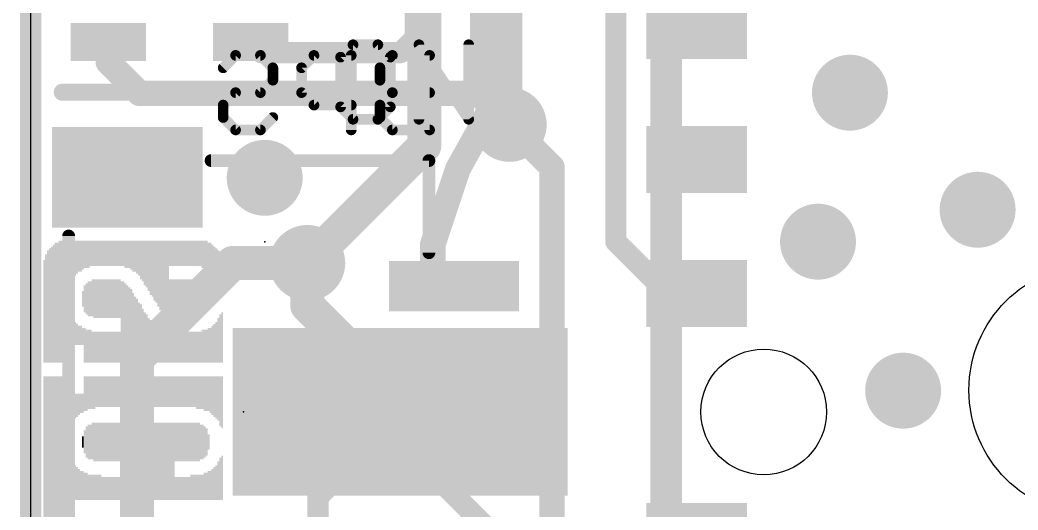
# Model space of a CAD drawing. Extents: x -0.1 to 34.1, y -8.2 to 25.5.
# Drawn here: x -0.13 to 11.79, y 11.53 to 17.38 of the extents above; entities that cross this region are included whole.
import ezdxf

# ---------------------------------------------------------------- set-up
doc = ezdxf.new("R2010")
doc.units = 0
for name, color, linetype in [('1', 12, 'CONTINUOUS'), ('16', 5, 'CONTINUOUS'), ('18', 110, 'CONTINUOUS'), ('20', 53, 'CONTINUOUS'), ('21', 40, 'CONTINUOUS'), ('22', 6, 'CONTINUOUS'), ('23', 40, 'CONTINUOUS'), ('24', 6, 'CONTINUOUS')]:
    doc.layers.add(name, color=color, linetype=linetype)

# ---------------------------------------------------------------- blocks, each defined once
blk = doc.blocks.new('RECT')
blk.add_solid([(-0.5, -0.5), (0.5, -0.5), (-0.5, 0.5), (0.5, 0.5)])
blk = doc.blocks.new('ROUNDV')
at = {"const_width": 0.5}
blk.add_lwpolyline([(0, -0.25, 1), (0, 0.25, 1), (0, -0.25)], format="xyb", dxfattribs=at)

msp = doc.modelspace()

# ---------------------------------------------------------------- linework, layer by layer
at = {"layer": '1'}
for points, const_width in [([(0, 0), (0, 25.4)], 0.254), ([(4.5918, 17.1648), (4.5918, 20.6812)], 0.254), ([(6.985, 14.732), (6.985, 19.431)], 0.254), ([(7.95, 17.312), (7.95, 18.4306)], 0.254), ([(5.3975, 16.4465), (5.3975, 17.8555)], 0.3048), ([(4.415, 16.988), (4.5918, 17.1648)], 0.254), ([(0.928, 17.115), (0.928, 16.8751)], 0.3048), ([(2.628, 17.115), (2.755, 16.988)], 0.254), ([(4.415, 16.988), (2.755, 16.988)], 0.254), ([(1.3012, 16.5019), (0.928, 16.8751)], 0.3048), ([(1.3012, 16.5019), (5.3421, 16.5019)], 0.3048), ([(5.3421, 16.5019), (5.3975, 16.4465)], 0.3048), ([(5.715, 16.129), (5.3975, 16.4465)], 0.3048), ([(6.223, 15.621), (5.715, 16.129)], 0.3048), ([(6.223, 10.707), (6.223, 15.621)], 0.3048), ([(6.985, 14.732), (7.605, 14.112)], 0.254), ([(3.302, 13.97), (3.302, 14.478)], 0.4064), ([(7.605, 14.112), (7.95, 14.112)], 0.254), ([(4.072, 13.2), (3.302, 13.97)], 0.4064), ([(5.054, 13.2), (4.072, 13.2)], 0.4064), ([(3.945, 12.2), (3.429, 11.684)], 0.254), ([(5.054, 12.2), (3.945, 12.2)], 0.254), ([(3.429, 11.684), (3.429, 10.922)], 0.254)]:
    msp.add_lwpolyline(points, dxfattribs=dict(at, const_width=const_width))
for points, const_width in [([(4.6367, 17.1199, 1), (4.5469, 17.2097)], 0.127), ([(7.8865, 17.312, 1), (8.0135, 17.312)], 0.127), ([(1.0042, 17.115, 1), (0.8518, 17.115)], 0.1524), ([(2.6729, 17.1599, 1), (2.5831, 17.0701)], 0.127), ([(4.5283, 17.1648, 1), (4.6553, 17.1648)], 0.127), ([(2.755, 17.0515, 1), (2.755, 16.9245)], 0.127), ([(2.7101, 16.9431, 1), (2.7999, 17.0329)], 0.127), ([(4.3701, 17.0329, 1), (4.4599, 16.9431)], 0.127), ([(4.415, 16.9245, 1), (4.415, 17.0515)], 0.127), ([(0.9819, 16.929, 1), (0.8741, 16.8212)], 0.1524), ([(0.8518, 16.8751, 1), (1.0042, 16.8751)], 0.1524), ([(1.3012, 16.5781, 1), (1.3012, 16.4257)], 0.1524), ([(1.2473, 16.448, 1), (1.3551, 16.5558)], 0.1524), ([(5.396, 16.5558, 1), (5.2882, 16.448)], 0.1524), ([(5.4514, 16.5004, 1), (5.3436, 16.3926)], 0.1524), ([(5.3421, 16.4257, 1), (5.3421, 16.5781)], 0.1524), ([(5.3436, 16.3926, 1), (5.4514, 16.5004)], 0.1524), ([(5.3213, 16.4465, 1), (5.4737, 16.4465)], 0.1524), ([(5.7689, 16.1829, 1), (5.6611, 16.0751)], 0.1524), ([(5.6611, 16.0751, 1), (5.7689, 16.1829)], 0.1524), ([(6.2992, 15.621, 1), (6.1468, 15.621)], 0.1524), ([(6.1691, 15.5671, 1), (6.2769, 15.6749)], 0.1524), ([(7.0299, 14.7769, 1), (6.9401, 14.6871)], 0.127), ([(6.9215, 14.732, 1), (7.0485, 14.732)], 0.127), ([(3.4036, 14.478, 1), (3.2004, 14.478)], 0.2032), ([(7.605, 14.1755, 1), (7.605, 14.0485)], 0.127), ([(7.5601, 14.0671, 1), (7.6499, 14.1569)], 0.127), ([(7.95, 14.0485, 1), (7.95, 14.1755)], 0.127), ([(3.2004, 13.97, 1), (3.4036, 13.97)], 0.2032), ([(3.3738, 14.0418, 1), (3.2302, 13.8982)], 0.2032), ([(4.072, 13.3016, 1), (4.072, 13.0984)], 0.2032), ([(4.0002, 13.1282, 1), (4.1438, 13.2718)], 0.2032), ([(5.054, 13.0984, 1), (5.054, 13.3016)], 0.2032), ([(3.945, 12.2635, 1), (3.945, 12.1365)], 0.127), ([(3.9899, 12.1551, 1), (3.9001, 12.2449)], 0.127), ([(5.054, 12.1365, 1), (5.054, 12.2635)], 0.127), ([(3.4925, 11.684, 1), (3.3655, 11.684)], 0.127), ([(3.3841, 11.7289, 1), (3.4739, 11.6391)], 0.127)]:
    msp.add_lwpolyline(points, format="xyb", dxfattribs=dict(at, const_width=const_width))
at = {"layer": '16'}
for points, const_width in [([(0, 0), (0, 25.4)], 0.254), ([(4.699, 18.3354), (4.699, 15.875)], 0.4064), ([(5.715, 18.161), (5.715, 16.129)], 0.3048), ([(7.5232, 18.0038), (7.5232, 6.7124)], 0.254), ([(3.302, 14.478), (4.699, 15.875)], 0.4064), ([(2.413, 14.478), (1.27, 13.335)], 0.4064), ([(3.302, 14.478), (2.413, 14.478)], 0.4064), ([(1.27, 13.335), (1.27, 8.89)], 0.4064), ([(4.41, 12.7), (4.41, 12.354)], 0.254), ([(4.41, 12.354), (6.731, 10.033)], 0.254)]:
    msp.add_lwpolyline(points, dxfattribs=dict(at, const_width=const_width))
for points, const_width in [([(5.6388, 16.129, 1), (5.7912, 16.129)], 0.1524), ([(4.5974, 15.875, 1), (4.8006, 15.875)], 0.2032), ([(4.7708, 15.8032, 1), (4.6272, 15.9468)], 0.2032), ([(2.413, 14.5796, 1), (2.413, 14.3764)], 0.2032), ([(2.4848, 14.4062, 1), (2.3412, 14.5498)], 0.2032), ([(3.302, 14.3764, 1), (3.302, 14.5796)], 0.2032), ([(3.2302, 14.5498, 1), (3.3738, 14.4062)], 0.2032), ([(1.3716, 13.335, 1), (1.1684, 13.335)], 0.2032), ([(1.1982, 13.4068, 1), (1.3418, 13.2632)], 0.2032), ([(4.4735, 12.7, 1), (4.3465, 12.7)], 0.127), ([(4.4549, 12.3989, 1), (4.3651, 12.3091)], 0.127), ([(4.3465, 12.354, 1), (4.4735, 12.354)], 0.127)]:
    msp.add_lwpolyline(points, format="xyb", dxfattribs=dict(at, const_width=const_width))
at = {"layer": '20'}
msp.add_line((0, 22.86), (0, 2.54), dxfattribs=at)
for centre, radius in [((12.7, 12.962), 1.5), ((8.75, 12.7), 0.75)]:
    msp.add_circle(centre, radius, dxfattribs=at)
at = {"layer": '21'}
for points, const_width in [([(7.7, 8.462), (7.7, 18.462)], 0.1524), ([(3.8483, 17.0823), (3.7, 16.934)], 0.127), ([(4.1449, 17.0823), (3.8483, 17.0823)], 0.127), ([(4.2932, 16.934), (4.1449, 17.0823)], 0.127), ([(4.6355, 16.1925), (4.6355, 17.0823)], 0.127), ([(4.6355, 17.0823), (5.2287, 16.1925)], 0.127), ([(5.2287, 16.1925), (5.2287, 17.0823)], 0.127), ([(3.7, 16.934), (3.7, 16.3408)], 0.127), ([(4.2932, 16.3408), (4.2932, 16.934)], 0.127), ([(3.178, 16.515), (0.378, 16.515)], 0.2032), ([(3.7, 16.3408), (3.8483, 16.1925)], 0.127), ([(4.1449, 16.1925), (4.2932, 16.3408)], 0.127), ([(3.8483, 16.1925), (4.1449, 16.1925)], 0.127), ([(2.154, 15.7), (4.754, 15.7)], 0.1524), ([(4.754, 15.7), (4.754, 14.6)], 0.1524), ([(0.454, 14.8), (0.454, 10.6)], 0.1524)]:
    msp.add_lwpolyline(points, dxfattribs=dict(at, const_width=const_width))
for points, const_width in [([(3.8483, 17.114, 1), (3.8483, 17.0505)], 0.0635), ([(3.8707, 17.0598, 1), (3.8258, 17.1047)], 0.0635), ([(4.1673, 17.1047, 1), (4.1224, 17.0598)], 0.0635), ([(4.1449, 17.0505, 1), (4.1449, 17.114)], 0.0635), ([(4.6673, 17.0823, 1), (4.6038, 17.0823)], 0.0635), ([(4.6619, 17.0999, 1), (4.6091, 17.0646)], 0.0635), ([(5.2604, 17.0823, 1), (5.1969, 17.0823)], 0.0635), ([(3.7317, 16.934, 1), (3.6682, 16.934)], 0.0635), ([(3.6775, 16.9564, 1), (3.7224, 16.9115)], 0.0635), ([(4.3249, 16.934, 1), (4.2614, 16.934)], 0.0635), ([(4.2707, 16.9115, 1), (4.3156, 16.9564)], 0.0635), ([(0.378, 16.5658, 1), (0.378, 16.4642)], 0.1016), ([(3.178, 16.4642, 1), (3.178, 16.5658)], 0.1016), ([(3.7224, 16.3632, 1), (3.6775, 16.3183)], 0.0635), ([(3.6682, 16.3408, 1), (3.7317, 16.3408)], 0.0635), ([(4.2614, 16.3408, 1), (4.3249, 16.3408)], 0.0635), ([(4.3156, 16.3183, 1), (4.2707, 16.3632)], 0.0635), ([(3.8483, 16.2242, 1), (3.8483, 16.1608)], 0.0635), ([(3.8258, 16.17, 1), (3.8707, 16.215)], 0.0635), ([(4.1224, 16.215, 1), (4.1673, 16.17)], 0.0635), ([(4.1449, 16.1608, 1), (4.1449, 16.2242)], 0.0635), ([(4.6038, 16.1925, 1), (4.6673, 16.1925)], 0.0635), ([(5.1969, 16.1925, 1), (5.2604, 16.1925)], 0.0635), ([(5.2023, 16.1749, 1), (5.2551, 16.2101)], 0.0635), ([(2.154, 15.7381, 1), (2.154, 15.6619)], 0.0762), ([(4.7921, 15.7, 1), (4.7159, 15.7)], 0.0762), ([(4.754, 15.6619, 1), (4.754, 15.7381)], 0.0762), ([(0.4921, 14.8, 1), (0.4159, 14.8)], 0.0762), ([(4.7159, 14.6, 1), (4.7921, 14.6)], 0.0762)]:
    msp.add_lwpolyline(points, format="xyb", dxfattribs=dict(at, const_width=const_width))
at = {"layer": '22'}
for points, const_width in [([(5.6, 19.8), (5.6, 16.5)], 0.3048), ([(2.2983, 16.807), (2.4466, 16.9553)], 0.127), ([(2.4466, 16.9553), (2.7432, 16.9553)], 0.127), ([(2.7432, 16.9553), (2.8915, 16.807)], 0.127), ([(3.3821, 16.9553), (3.2338, 16.807)], 0.127), ([(3.827, 16.9553), (3.3821, 16.9553)], 0.127), ([(3.827, 16.0655), (3.827, 16.9553)], 0.127), ([(4.3176, 16.9553), (4.1693, 16.807)], 0.127), ([(4.7625, 16.9553), (4.3176, 16.9553)], 0.127), ([(4.7625, 16.0655), (4.7625, 16.9553)], 0.127), ([(2.8915, 16.807), (2.8915, 16.6587)], 0.127), ([(3.2338, 16.807), (3.2338, 16.5104)], 0.127), ([(4.1693, 16.807), (4.1693, 16.6587)], 0.127), ([(2.8915, 16.6587), (2.7432, 16.5104)], 0.127), ([(4.1693, 16.6587), (4.3176, 16.5104)], 0.127), ([(2.4466, 16.5104), (2.2983, 16.3621)], 0.127), ([(2.7432, 16.5104), (2.4466, 16.5104)], 0.127), ([(3.2338, 16.5104), (3.3821, 16.3621)], 0.127), ([(4.3176, 16.5104), (4.1693, 16.3621)], 0.127), ([(4.7625, 16.5104), (4.3176, 16.5104)], 0.127), ([(5.6, 16.5), (5.1, 15.6)], 0.3048), ([(2.2983, 16.3621), (2.2983, 16.2138)], 0.127), ([(3.3821, 16.3621), (3.827, 16.3621)], 0.127), ([(4.1693, 16.3621), (4.1693, 16.2138)], 0.127), ([(2.2983, 16.2138), (2.4466, 16.0655)], 0.127), ([(2.7432, 16.0655), (2.8915, 16.2138)], 0.127), ([(4.1693, 16.2138), (4.3176, 16.0655)], 0.127), ([(2.4466, 16.0655), (2.7432, 16.0655)], 0.127), ([(4.3176, 16.0655), (4.7625, 16.0655)], 0.127), ([(5.1, 15.6), (4.8, 14.7)], 0.3048), ([(4.8, 14.7), (4.8, 14.3)], 0.3048)]:
    msp.add_lwpolyline(points, dxfattribs=dict(at, const_width=const_width))
for points, const_width in [([(2.4466, 16.987, 1), (2.4466, 16.9235)], 0.0635), ([(2.469, 16.9328, 1), (2.4241, 16.9777)], 0.0635), ([(2.7656, 16.9777, 1), (2.7207, 16.9328)], 0.0635), ([(2.7432, 16.9235, 1), (2.7432, 16.987)], 0.0635), ([(3.3821, 16.987, 1), (3.3821, 16.9235)], 0.0635), ([(3.4046, 16.9328, 1), (3.3597, 16.9777)], 0.0635), ([(3.8587, 16.9553, 1), (3.7952, 16.9553)], 0.0635), ([(3.827, 16.9235, 1), (3.827, 16.987)], 0.0635), ([(4.3176, 16.987, 1), (4.3176, 16.9235)], 0.0635), ([(4.3401, 16.9328, 1), (4.2952, 16.9777)], 0.0635), ([(4.7942, 16.9553, 1), (4.7308, 16.9553)], 0.0635), ([(4.7625, 16.9235, 1), (4.7625, 16.987)], 0.0635), ([(2.2758, 16.8294, 1), (2.3207, 16.7845)], 0.0635), ([(2.9232, 16.807, 1), (2.8597, 16.807)], 0.0635), ([(2.869, 16.7845, 1), (2.9139, 16.8294)], 0.0635), ([(3.2656, 16.807, 1), (3.2021, 16.807)], 0.0635), ([(3.2114, 16.8294, 1), (3.2563, 16.7845)], 0.0635), ([(4.2011, 16.807, 1), (4.1376, 16.807)], 0.0635), ([(4.1469, 16.8294, 1), (4.1918, 16.7845)], 0.0635), ([(2.8597, 16.6587, 1), (2.9232, 16.6587)], 0.0635), ([(2.9139, 16.6362, 1), (2.869, 16.6811)], 0.0635), ([(4.1376, 16.6587, 1), (4.2011, 16.6587)], 0.0635), ([(4.1918, 16.6811, 1), (4.1469, 16.6362)], 0.0635), ([(2.4466, 16.5421, 1), (2.4466, 16.4786)], 0.0635), ([(2.469, 16.4879, 1), (2.4241, 16.5328)], 0.0635), ([(2.7207, 16.5328, 1), (2.7656, 16.4879)], 0.0635), ([(2.7432, 16.4786, 1), (2.7432, 16.5421)], 0.0635), ([(3.2563, 16.5328, 1), (3.2114, 16.4879)], 0.0635), ([(4.3176, 16.5421, 1), (4.3176, 16.4786)], 0.0635), ([(4.3401, 16.4879, 1), (4.2952, 16.5328)], 0.0635), ([(4.2952, 16.4879, 1), (4.3401, 16.5328)], 0.0635), ([(4.7625, 16.4786, 1), (4.7625, 16.5421)], 0.0635), ([(5.5238, 16.5, 1), (5.6762, 16.5)], 0.1524), ([(5.6666, 16.463, 1), (5.5334, 16.537)], 0.1524), ([(3.2021, 16.5104, 1), (3.2656, 16.5104)], 0.0635), ([(2.33, 16.3621, 1), (2.2665, 16.3621)], 0.0635), ([(2.2758, 16.3845, 1), (2.3207, 16.3396)], 0.0635), ([(3.3821, 16.3938, 1), (3.3821, 16.3303)], 0.0635), ([(3.3597, 16.3396, 1), (3.4046, 16.3845)], 0.0635), ([(3.827, 16.3303, 1), (3.827, 16.3938)], 0.0635), ([(4.2011, 16.3621, 1), (4.1376, 16.3621)], 0.0635), ([(4.1469, 16.3845, 1), (4.1918, 16.3396)], 0.0635), ([(2.3207, 16.2362, 1), (2.2758, 16.1913)], 0.0635), ([(2.2665, 16.2138, 1), (2.33, 16.2138)], 0.0635), ([(2.9139, 16.1913, 1), (2.869, 16.2362)], 0.0635), ([(4.1376, 16.2138, 1), (4.2011, 16.2138)], 0.0635), ([(4.1918, 16.2362, 1), (4.1469, 16.1913)], 0.0635), ([(2.4466, 16.0972, 1), (2.4466, 16.0338)], 0.0635), ([(2.4241, 16.043, 1), (2.469, 16.088)], 0.0635), ([(2.7207, 16.088, 1), (2.7656, 16.043)], 0.0635), ([(2.7432, 16.0338, 1), (2.7432, 16.0972)], 0.0635), ([(3.7952, 16.0655, 1), (3.8587, 16.0655)], 0.0635), ([(4.3176, 16.0972, 1), (4.3176, 16.0338)], 0.0635), ([(4.2952, 16.043, 1), (4.3401, 16.088)], 0.0635), ([(4.7308, 16.0655, 1), (4.7942, 16.0655)], 0.0635), ([(4.7625, 16.0338, 1), (4.7625, 16.0972)], 0.0635), ([(5.1723, 15.5759, 1), (5.0277, 15.6241)], 0.1524), ([(5.0334, 15.637, 1), (5.1666, 15.563)], 0.1524), ([(4.8762, 14.7, 1), (4.7238, 14.7)], 0.1524), ([(4.7277, 14.7241, 1), (4.8723, 14.6759)], 0.1524), ([(4.7238, 14.3, 1), (4.8762, 14.3)], 0.1524)]:
    msp.add_lwpolyline(points, format="xyb", dxfattribs=dict(at, const_width=const_width))
at = {"layer": '23'}
msp.add_point((2.54, 12.7), dxfattribs=at)
at = {"layer": '24'}
msp.add_point((2.794, 14.732), dxfattribs=at)

# ---------------------------------------------------------------- block references
at = {"layer": '1'}
for p, xscale, yscale, rotation in [((7.95, 17.312), 1.2, 0.8, 180), ((0.928, 17.115), 0.45, 0.9, 270), ((2.628, 17.115), 0.45, 0.9, 270), ((7.95, 15.712), 1.2, 0.8, 180), ((7.95, 14.112), 1.2, 0.8, 180), ((7.95, 11.212), 1.2, 0.8, 180)]:
    msp.add_blockref('RECT', p, dxfattribs=dict(at, xscale=xscale, yscale=yscale, rotation=rotation))
for p, xscale, yscale in [((1.154, 15.5), 1.8, 1.2), ((5.054, 14.2), 1.55, 0.6), ((5.054, 13.2), 1.55, 0.6), ((5.054, 12.2), 1.55, 0.6)]:
    msp.add_blockref('RECT', p, dxfattribs=dict(at, xscale=xscale, yscale=yscale))
at = {"layer": '16', "xscale": 4, "yscale": 2, "rotation": 180}
msp.add_blockref('RECT', (4.41, 12.7), dxfattribs=at)
at = {"layer": '18'}
for p, xscale, yscale in [((9.779, 16.51), 0.9064, 0.9064), ((9.779, 16.51), 0.9064, 0.9064), ((5.715, 16.129), 0.889, 0.889), ((5.715, 16.129), 0.889, 0.889), ((2.794, 15.494), 0.9064, 0.9064), ((2.794, 15.494), 0.9064, 0.9064), ((11.303, 15.113), 0.9064, 0.9064), ((11.303, 15.113), 0.9064, 0.9064), ((9.398, 14.732), 0.9064, 0.9064), ((9.398, 14.732), 0.9064, 0.9064), ((3.302, 14.478), 0.9064, 0.9064), ((3.302, 14.478), 0.9064, 0.9064), ((10.414, 12.954), 0.9064, 0.9064), ((10.414, 12.954), 0.9064, 0.9064)]:
    msp.add_blockref('ROUNDV', p, dxfattribs=dict(at, xscale=xscale, yscale=yscale))
at = {"layer": '22', "rotation": 270}
for p, xscale, yscale in [((0.254, 13.9814), 1.3843, 0.0229), ((0.277, 13.9929), 1.4072, 0.0231), ((0.3001, 14.0043), 1.43, 0.0231), ((0.3232, 14.0043), 1.43, 0.0231), ((0.3463, 14.017), 1.4554, 0.0231), ((0.3694, 14.017), 1.4554, 0.0231), ((0.3926, 14.017), 1.4554, 0.0231), ((0.4157, 14.017), 1.4554, 0.0231), ((0.4388, 14.017), 1.4554, 0.0231), ((0.4619, 14.017), 1.4554, 0.0231), ((0.485, 14.4907), 0.508, 0.0231), ((0.508, 14.5136), 0.4623, 0.0229), ((0.531, 14.5364), 0.4166, 0.0231), ((0.5541, 14.5479), 0.3937, 0.0231), ((0.5772, 14.5593), 0.3708, 0.0231), ((0.6003, 14.5593), 0.3708, 0.0231), ((0.6234, 14.5707), 0.348, 0.0231), ((0.6466, 14.5821), 0.3251, 0.0231), ((0.6697, 14.5821), 0.3251, 0.0231), ((0.6928, 14.5821), 0.3251, 0.0231), ((0.7159, 14.5936), 0.3023, 0.0231), ((0.739, 14.5936), 0.3023, 0.0231), ((0.762, 14.5936), 0.3023, 0.0229), ((0.785, 14.5936), 0.3023, 0.0231), ((0.8081, 14.5936), 0.3023, 0.0231), ((0.8312, 14.5936), 0.3023, 0.0231), ((0.8543, 14.5936), 0.3023, 0.0231), ((0.8774, 14.5936), 0.3023, 0.0231), ((0.9006, 14.5936), 0.3023, 0.0231), ((0.9237, 14.5936), 0.3023, 0.0231), ((0.9468, 14.5936), 0.3023, 0.0231), ((0.9699, 14.5936), 0.3023, 0.0231), ((0.993, 14.5936), 0.3023, 0.0231), ((1.016, 14.5936), 0.3023, 0.0229), ((1.039, 14.5936), 0.3023, 0.0231), ((1.0621, 14.5936), 0.3023, 0.0231), ((1.0852, 14.5936), 0.3023, 0.0231), ((1.1083, 14.5936), 0.3023, 0.0231), ((1.1314, 14.5821), 0.3251, 0.0231), ((1.1546, 14.5821), 0.3251, 0.0231), ((1.1777, 14.5821), 0.3251, 0.0231), ((1.2008, 14.5707), 0.348, 0.0231), ((1.2239, 14.5593), 0.3708, 0.0231), ((1.247, 14.5593), 0.3708, 0.0231), ((1.27, 14.5479), 0.3937, 0.0229), ((1.293, 14.5364), 0.4166, 0.0231), ((1.3161, 14.5136), 0.4623, 0.0231), ((1.3392, 14.5021), 0.4851, 0.0231), ((1.3623, 14.478), 0.5334, 0.0231), ((1.3854, 14.4666), 0.5563, 0.0231), ((1.4086, 14.4437), 0.602, 0.0231), ((1.4317, 14.4209), 0.6477, 0.0231), ((1.4548, 14.4094), 0.6706, 0.0231), ((1.4779, 14.3866), 0.7163, 0.0231), ((1.501, 14.3751), 0.7391, 0.0231), ((1.524, 14.351), 0.7874, 0.0229), ((1.547, 14.3281), 0.8331, 0.0231), ((1.5701, 14.3167), 0.856, 0.0231), ((1.5932, 14.3053), 0.8788, 0.0231), ((1.6163, 14.2939), 0.9017, 0.0231), ((1.6394, 14.2939), 0.9017, 0.0231), ((1.6626, 14.5936), 0.3023, 0.0231), ((1.6857, 14.5936), 0.3023, 0.0231), ((1.7088, 14.5936), 0.3023, 0.0231), ((1.7319, 14.5936), 0.3023, 0.0231), ((1.755, 14.5936), 0.3023, 0.0231), ((1.778, 14.5936), 0.3023, 0.0229), ((1.801, 14.5936), 0.3023, 0.0231), ((1.8241, 14.5936), 0.3023, 0.0231), ((1.8472, 14.5936), 0.3023, 0.0231), ((1.8703, 14.5936), 0.3023, 0.0231), ((1.8934, 14.5936), 0.3023, 0.0231), ((1.9166, 14.5936), 0.3023, 0.0231), ((1.9397, 14.5936), 0.3023, 0.0231), ((1.9628, 14.5936), 0.3023, 0.0231), ((1.9859, 14.5936), 0.3023, 0.0231), ((2.009, 14.5936), 0.3023, 0.0231), ((2.032, 14.5936), 0.3023, 0.0229), ((2.055, 14.5821), 0.3251, 0.0231), ((2.0781, 14.5821), 0.3251, 0.0231), ((2.1012, 14.5821), 0.3251, 0.0231), ((2.1243, 14.558), 0.3226, 0.0231), ((2.1474, 14.558), 0.3226, 0.0231), ((2.1706, 14.5352), 0.3226, 0.0231), ((2.1937, 14.5123), 0.3226, 0.0231), ((0.1848, 13.9357), 1.2929, 0.0231), ((0.2079, 13.9586), 1.3386, 0.0231), ((0.231, 13.97), 1.3614, 0.0231), ((2.2168, 14.4894), 0.3226, 0.0231), ((2.2399, 14.4551), 0.3454, 0.0231), ((2.263, 14.4094), 0.3454, 0.0231), ((2.286, 14.3739), 0.3251, 0.0229), ((0.1617, 13.9014), 1.2243, 0.0231), ((0.6466, 14.05), 0.3226, 0.0231), ((0.6697, 14.0513), 0.3708, 0.0231), ((0.6928, 14.0513), 0.4166, 0.0231), ((0.7159, 14.0513), 0.4166, 0.0231), ((0.739, 14.0627), 0.4394, 0.0231), ((0.762, 14.0513), 0.4623, 0.0229), ((0.785, 14.0513), 0.4623, 0.0231), ((0.8081, 14.0513), 0.4623, 0.0231), ((0.8312, 14.0513), 0.4623, 0.0231), ((0.8543, 14.0513), 0.4623, 0.0231), ((0.8774, 14.0513), 0.4623, 0.0231), ((0.9006, 14.0513), 0.4623, 0.0231), ((0.9237, 14.0513), 0.4623, 0.0231), ((0.9468, 14.0513), 0.4623, 0.0231), ((0.9699, 14.0513), 0.4623, 0.0231), ((0.993, 14.0513), 0.4623, 0.0231), ((1.016, 14.0513), 0.4623, 0.0229), ((1.039, 14.0513), 0.4623, 0.0231), ((1.0621, 14.0513), 0.4623, 0.0231), ((1.0852, 13.7744), 0.9703, 0.0231), ((1.1083, 13.7744), 0.9703, 0.0231), ((1.1314, 13.763), 0.9474, 0.0231), ((1.1546, 13.7503), 0.922, 0.0231), ((1.1777, 13.7389), 0.8992, 0.0231), ((1.6626, 14.0627), 0.4394, 0.0231), ((1.6857, 14.0513), 0.4623, 0.0231), ((1.7088, 14.0513), 0.4623, 0.0231), ((1.7319, 14.0513), 0.4623, 0.0231), ((1.755, 14.0513), 0.4623, 0.0231), ((1.778, 14.0513), 0.4623, 0.0229), ((1.801, 14.0513), 0.4623, 0.0231), ((1.8241, 14.0513), 0.4623, 0.0231), ((1.8472, 14.0513), 0.4623, 0.0231), ((1.8703, 14.0513), 0.4623, 0.0231), ((1.8934, 14.0513), 0.4623, 0.0231), ((1.9166, 14.0513), 0.4623, 0.0231), ((1.9397, 14.0513), 0.4623, 0.0231), ((1.9628, 14.0513), 0.4623, 0.0231), ((1.9859, 14.0513), 0.4623, 0.0231), ((2.009, 14.0513), 0.4623, 0.0231), ((2.032, 14.0627), 0.4394, 0.0229), ((2.055, 14.0513), 0.4166, 0.0231), ((2.0781, 14.0513), 0.3708, 0.0231), ((2.1012, 14.05), 0.3226, 0.0231), ((0.6234, 14.05), 0.1854, 0.0231), ((1.2008, 13.7274), 0.8763, 0.0231), ((1.2239, 13.7046), 0.8306, 0.0231), ((1.247, 13.6817), 0.7849, 0.0231), ((2.1243, 14.05), 0.2311, 0.0231), ((1.27, 13.6703), 0.762, 0.0229), ((1.293, 13.6474), 0.7163, 0.0231), ((1.3161, 13.636), 0.6934, 0.0231), ((0.485, 13.6817), 0.3683, 0.0231), ((0.508, 13.6589), 0.3226, 0.0229), ((1.3392, 13.6119), 0.6452, 0.0231), ((1.3623, 13.589), 0.5994, 0.0231), ((1.3854, 13.5776), 0.5766, 0.0231), ((1.4086, 13.5547), 0.5309, 0.0231), ((2.2399, 13.5547), 0.5309, 0.0231), ((2.263, 13.5776), 0.5766, 0.0231), ((2.286, 13.589), 0.5994, 0.0229), ((0.531, 13.636), 0.2769, 0.0231), ((0.5541, 13.6246), 0.254, 0.0231), ((0.5772, 13.6131), 0.2311, 0.0231), ((0.6003, 13.6131), 0.2311, 0.0231), ((0.6234, 13.6004), 0.2057, 0.0231), ((0.6466, 13.4963), 0.414, 0.0231), ((1.4317, 13.5433), 0.508, 0.0231), ((1.4548, 13.5319), 0.4851, 0.0231), ((1.4779, 13.5204), 0.4623, 0.0231), ((1.501, 13.509), 0.4394, 0.0231), ((1.524, 13.4963), 0.414, 0.0229), ((1.547, 13.4963), 0.414, 0.0231), ((2.1243, 13.4963), 0.414, 0.0231), ((2.1474, 13.4963), 0.414, 0.0231), ((2.1706, 13.509), 0.4394, 0.0231), ((2.1937, 13.5204), 0.4623, 0.0231), ((2.2168, 13.5319), 0.4851, 0.0231), ((0.6697, 13.4849), 0.3912, 0.0231), ((0.6928, 13.4849), 0.3912, 0.0231), ((0.7159, 13.4849), 0.3912, 0.0231), ((0.739, 13.4734), 0.3683, 0.0231), ((0.762, 13.4734), 0.3683, 0.0229), ((0.785, 13.4734), 0.3683, 0.0231), ((0.8081, 13.4734), 0.3683, 0.0231), ((0.8312, 13.4734), 0.3683, 0.0231), ((0.8543, 13.4734), 0.3683, 0.0231), ((0.8774, 13.4734), 0.3683, 0.0231), ((0.9006, 13.4734), 0.3683, 0.0231), ((0.9237, 13.4734), 0.3683, 0.0231), ((0.9468, 13.4734), 0.3683, 0.0231), ((0.9699, 13.4734), 0.3683, 0.0231), ((0.993, 13.4734), 0.3683, 0.0231), ((1.016, 13.4734), 0.3683, 0.0229), ((1.039, 13.4734), 0.3683, 0.0231), ((1.0621, 13.4734), 0.3683, 0.0231), ((1.5701, 13.4849), 0.3912, 0.0231), ((1.5932, 13.4849), 0.3912, 0.0231), ((1.6163, 13.4734), 0.3683, 0.0231), ((1.6394, 13.4734), 0.3683, 0.0231), ((1.6626, 13.4734), 0.3683, 0.0231), ((1.6857, 13.4734), 0.3683, 0.0231), ((1.7088, 13.4734), 0.3683, 0.0231), ((1.7319, 13.4734), 0.3683, 0.0231), ((1.755, 13.4734), 0.3683, 0.0231), ((1.778, 13.4734), 0.3683, 0.0229), ((1.801, 13.4734), 0.3683, 0.0231), ((1.8241, 13.4734), 0.3683, 0.0231), ((1.8472, 13.4734), 0.3683, 0.0231), ((1.8703, 13.4734), 0.3683, 0.0231), ((1.8934, 13.4734), 0.3683, 0.0231), ((1.9166, 13.4734), 0.3683, 0.0231), ((1.9397, 13.4734), 0.3683, 0.0231), ((1.9628, 13.4734), 0.3683, 0.0231), ((1.9859, 13.4734), 0.3683, 0.0231), ((2.009, 13.4734), 0.3683, 0.0231), ((2.032, 13.4734), 0.3683, 0.0229), ((2.055, 13.4849), 0.3912, 0.0231), ((2.0781, 13.4849), 0.3912, 0.0231), ((2.1012, 13.4849), 0.3912, 0.0231), ((0.1617, 10.4826), 5.2883, 0.0231), ((0.1848, 10.4483), 5.3569, 0.0231), ((0.2079, 10.4254), 5.4026, 0.0231), ((0.231, 10.414), 5.4254, 0.0231), ((0.254, 10.4026), 5.4483, 0.0229), ((0.277, 10.3911), 5.4712, 0.0231), ((0.3001, 10.3911), 5.4712, 0.0231), ((0.3232, 10.3797), 5.494, 0.0231), ((0.3463, 10.3797), 5.494, 0.0231), ((0.3694, 10.367), 5.5194, 0.0231), ((0.3926, 10.367), 5.5194, 0.0231), ((0.4157, 10.367), 5.5194, 0.0231), ((0.4388, 10.367), 5.5194, 0.0231), ((0.4619, 10.367), 5.5194, 0.0231), ((0.6466, 12.9197), 0.414, 0.0231), ((0.6697, 12.9197), 0.414, 0.0231), ((0.6928, 12.9311), 0.3912, 0.0231), ((0.7159, 12.9311), 0.3912, 0.0231), ((0.739, 12.9311), 0.3912, 0.0231), ((0.762, 12.9311), 0.3912, 0.0229), ((0.785, 12.9426), 0.3683, 0.0231), ((0.8081, 12.9426), 0.3683, 0.0231), ((0.8312, 12.9426), 0.3683, 0.0231), ((0.8543, 12.9426), 0.3683, 0.0231), ((0.8774, 12.9426), 0.3683, 0.0231), ((0.9006, 12.9426), 0.3683, 0.0231), ((0.9237, 12.9426), 0.3683, 0.0231), ((0.9468, 12.9426), 0.3683, 0.0231), ((0.9699, 12.9426), 0.3683, 0.0231), ((0.993, 12.9426), 0.3683, 0.0231), ((1.016, 12.9426), 0.3683, 0.0229), ((1.039, 12.9426), 0.3683, 0.0231), ((1.0621, 12.9426), 0.3683, 0.0231), ((1.0852, 12.9426), 0.3683, 0.0231), ((1.1083, 12.9426), 0.3683, 0.0231), ((1.1314, 12.9426), 0.3683, 0.0231), ((1.1546, 12.9426), 0.3683, 0.0231), ((1.1777, 12.9426), 0.3683, 0.0231), ((1.2008, 12.9426), 0.3683, 0.0231), ((1.2239, 12.9426), 0.3683, 0.0231), ((1.247, 12.9426), 0.3683, 0.0231), ((1.27, 12.9426), 0.3683, 0.0229), ((1.293, 12.9426), 0.3683, 0.0231), ((1.3161, 12.9426), 0.3683, 0.0231), ((1.3392, 12.9426), 0.3683, 0.0231), ((1.3623, 12.9426), 0.3683, 0.0231), ((1.3854, 12.9426), 0.3683, 0.0231), ((1.4086, 12.9426), 0.3683, 0.0231), ((1.4317, 12.9426), 0.3683, 0.0231), ((1.4548, 12.9426), 0.3683, 0.0231), ((1.4779, 12.9426), 0.3683, 0.0231), ((1.501, 12.9426), 0.3683, 0.0231), ((1.524, 12.9426), 0.3683, 0.0229), ((1.547, 12.9426), 0.3683, 0.0231), ((1.5701, 12.9426), 0.3683, 0.0231), ((1.5932, 12.9426), 0.3683, 0.0231), ((1.6163, 12.9426), 0.3683, 0.0231), ((1.6394, 12.9426), 0.3683, 0.0231), ((1.6626, 12.9426), 0.3683, 0.0231), ((1.6857, 12.9426), 0.3683, 0.0231), ((1.7088, 12.9426), 0.3683, 0.0231), ((1.7319, 12.9426), 0.3683, 0.0231), ((1.755, 12.9426), 0.3683, 0.0231), ((1.778, 12.9426), 0.3683, 0.0229), ((1.801, 12.9426), 0.3683, 0.0231), ((1.8241, 12.9426), 0.3683, 0.0231), ((1.8472, 12.9426), 0.3683, 0.0231), ((1.8703, 12.9426), 0.3683, 0.0231), ((1.8934, 12.9426), 0.3683, 0.0231), ((1.9166, 12.9426), 0.3683, 0.0231), ((1.9397, 12.9426), 0.3683, 0.0231), ((1.9628, 12.9426), 0.3683, 0.0231), ((1.9859, 12.9311), 0.3912, 0.0231), ((2.009, 12.9311), 0.3912, 0.0231), ((2.032, 12.9311), 0.3912, 0.0229), ((2.055, 12.9311), 0.3912, 0.0231), ((2.0781, 12.9197), 0.414, 0.0231), ((2.1012, 12.9197), 0.414, 0.0231), ((2.1243, 12.9197), 0.414, 0.0231), ((2.1474, 12.907), 0.4394, 0.0231), ((2.1706, 12.8956), 0.4623, 0.0231), ((2.1937, 12.8841), 0.4851, 0.0231), ((2.2168, 12.8727), 0.508, 0.0231), ((2.2399, 12.8613), 0.5309, 0.0231), ((2.263, 12.827), 0.5994, 0.0231), ((2.286, 12.8156), 0.6223, 0.0229), ((0.485, 12.7229), 0.3912, 0.0231), ((0.508, 12.7457), 0.3454, 0.0229), ((0.531, 12.7686), 0.2997, 0.0231), ((0.5541, 12.78), 0.2769, 0.0231), ((0.5772, 12.7914), 0.254, 0.0231), ((0.6003, 12.8029), 0.2311, 0.0231), ((0.6234, 12.8029), 0.2311, 0.0231), ((0.6697, 12.3419), 0.3708, 0.0231), ((0.6928, 12.3419), 0.4166, 0.0231), ((0.7159, 12.3419), 0.4166, 0.0231), ((0.739, 12.3533), 0.4394, 0.0231), ((0.762, 12.3419), 0.4623, 0.0229), ((0.785, 12.3419), 0.4623, 0.0231), ((0.8081, 12.3419), 0.4623, 0.0231), ((0.8312, 12.3419), 0.4623, 0.0231), ((0.8543, 12.3419), 0.4623, 0.0231), ((0.8774, 12.3419), 0.4623, 0.0231), ((0.9006, 12.3419), 0.4623, 0.0231), ((0.9237, 12.3419), 0.4623, 0.0231), ((0.9468, 12.3419), 0.4623, 0.0231), ((0.9699, 12.3419), 0.4623, 0.0231), ((0.993, 12.3419), 0.4623, 0.0231), ((1.016, 12.3419), 0.4623, 0.0229), ((1.039, 12.3419), 0.4623, 0.0231), ((1.0621, 12.3419), 0.4623, 0.0231), ((1.0852, 12.3419), 0.4623, 0.0231), ((1.1083, 12.3419), 0.4623, 0.0231), ((1.1314, 12.3419), 0.4623, 0.0231), ((1.1546, 12.3419), 0.4623, 0.0231), ((1.1777, 12.3419), 0.4623, 0.0231), ((1.2008, 12.3419), 0.4623, 0.0231), ((1.2239, 12.3419), 0.4623, 0.0231), ((1.247, 12.3419), 0.4623, 0.0231), ((1.27, 12.3419), 0.4623, 0.0229), ((1.4548, 12.1107), 0.9246, 0.0231), ((1.4779, 12.1107), 0.9246, 0.0231), ((1.501, 12.1107), 0.9246, 0.0231), ((1.524, 12.1107), 0.9246, 0.0229), ((1.547, 12.1107), 0.9246, 0.0231), ((1.5701, 12.1107), 0.9246, 0.0231), ((1.5932, 12.1107), 0.9246, 0.0231), ((1.6163, 12.1107), 0.9246, 0.0231), ((1.6394, 12.1107), 0.9246, 0.0231), ((1.6626, 12.1107), 0.9246, 0.0231), ((1.6857, 12.1107), 0.9246, 0.0231), ((1.7088, 12.1107), 0.9246, 0.0231), ((1.7319, 12.3419), 0.4623, 0.0231), ((1.755, 12.3419), 0.4623, 0.0231), ((1.778, 12.3419), 0.4623, 0.0229), ((1.801, 12.3419), 0.4623, 0.0231), ((1.8241, 12.3419), 0.4623, 0.0231), ((1.8472, 12.3419), 0.4623, 0.0231), ((1.8703, 12.3419), 0.4623, 0.0231), ((1.8934, 12.3419), 0.4623, 0.0231), ((1.9166, 12.3419), 0.4623, 0.0231), ((1.9397, 12.3419), 0.4623, 0.0231), ((1.9628, 12.3419), 0.4623, 0.0231), ((1.9859, 12.3419), 0.4623, 0.0231), ((2.009, 12.3419), 0.4623, 0.0231), ((2.032, 12.3419), 0.4166, 0.0229), ((2.055, 12.3419), 0.4166, 0.0231), ((2.0781, 12.3419), 0.3708, 0.0231), ((0.6234, 12.3419), 0.1372, 0.0231), ((0.6466, 12.3431), 0.2769, 0.0231), ((2.1012, 12.3419), 0.3251, 0.0231), ((2.1243, 12.3419), 0.1829, 0.0231), ((0.485, 11.9139), 0.5309, 0.0231), ((2.263, 11.9024), 0.508, 0.0231), ((2.286, 11.9139), 0.5309, 0.0229), ((0.508, 11.8796), 0.4623, 0.0229), ((0.531, 11.8567), 0.4166, 0.0231), ((0.5541, 11.8453), 0.3937, 0.0231), ((2.1937, 11.8453), 0.3937, 0.0231), ((2.2168, 11.8567), 0.4166, 0.0231), ((2.2399, 11.8796), 0.4623, 0.0231), ((0.5772, 11.8339), 0.3708, 0.0231), ((0.6003, 11.8224), 0.348, 0.0231), ((0.6234, 11.8224), 0.348, 0.0231), ((0.6466, 11.811), 0.3251, 0.0231), ((0.6697, 11.811), 0.3251, 0.0231), ((0.6928, 11.7996), 0.3023, 0.0231), ((0.7159, 11.7996), 0.3023, 0.0231), ((0.739, 11.7996), 0.3023, 0.0231), ((0.762, 11.7996), 0.3023, 0.0229), ((0.785, 11.7996), 0.3023, 0.0231), ((0.8081, 11.7996), 0.3023, 0.0231), ((0.8312, 11.7996), 0.3023, 0.0231), ((0.8543, 11.7869), 0.2769, 0.0231), ((0.8774, 11.7869), 0.2769, 0.0231), ((0.9006, 11.7869), 0.2769, 0.0231), ((0.9237, 11.7869), 0.2769, 0.0231), ((0.9468, 11.7869), 0.2769, 0.0231), ((0.9699, 11.7869), 0.2769, 0.0231), ((0.993, 11.7869), 0.2769, 0.0231), ((1.016, 11.7869), 0.2769, 0.0229), ((1.039, 11.7869), 0.2769, 0.0231), ((1.0621, 11.7869), 0.2769, 0.0231), ((1.0852, 11.7869), 0.2769, 0.0231), ((1.1083, 11.7869), 0.2769, 0.0231), ((1.1314, 11.7869), 0.2769, 0.0231), ((1.1546, 11.7869), 0.2769, 0.0231), ((1.1777, 11.7869), 0.2769, 0.0231), ((1.2008, 11.7869), 0.2769, 0.0231), ((1.2239, 11.7869), 0.2769, 0.0231), ((1.247, 11.7869), 0.2769, 0.0231), ((1.27, 11.7869), 0.2769, 0.0229), ((1.293, 11.7869), 0.2769, 0.0231), ((1.3161, 11.7869), 0.2769, 0.0231), ((1.3392, 11.7869), 0.2769, 0.0231), ((1.3623, 11.7869), 0.2769, 0.0231), ((1.3854, 11.7869), 0.2769, 0.0231), ((1.4086, 11.7869), 0.2769, 0.0231), ((1.4317, 11.7869), 0.2769, 0.0231), ((1.7319, 11.7869), 0.2769, 0.0231), ((1.755, 11.7869), 0.2769, 0.0231), ((1.778, 11.7869), 0.2769, 0.0229), ((1.801, 11.7869), 0.2769, 0.0231), ((1.8241, 11.7869), 0.2769, 0.0231), ((1.8472, 11.7869), 0.2769, 0.0231), ((1.8703, 11.7869), 0.2769, 0.0231), ((1.8934, 11.7869), 0.2769, 0.0231), ((1.9166, 11.7996), 0.3023, 0.0231), ((1.9397, 11.7996), 0.3023, 0.0231), ((1.9628, 11.7996), 0.3023, 0.0231), ((1.9859, 11.7996), 0.3023, 0.0231), ((2.009, 11.7996), 0.3023, 0.0231), ((2.032, 11.7996), 0.3023, 0.0229), ((2.055, 11.7996), 0.3023, 0.0231), ((2.0781, 11.811), 0.3251, 0.0231), ((2.1012, 11.811), 0.3251, 0.0231), ((2.1243, 11.8224), 0.348, 0.0231), ((2.1474, 11.8224), 0.348, 0.0231), ((2.1706, 11.8339), 0.3708, 0.0231)]:
    msp.add_blockref('RECT', p, dxfattribs=dict(at, xscale=xscale, yscale=yscale))

doc.saveas('drawing.dxf')
